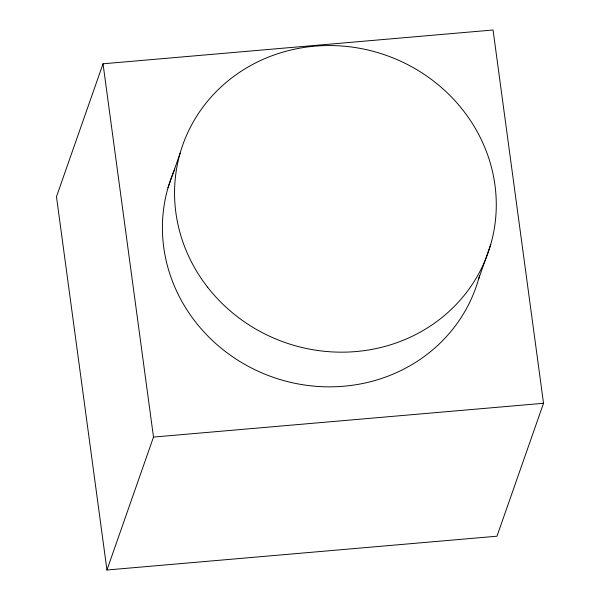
<?xml version="1.0" encoding="UTF-8"?>
<svg xmlns="http://www.w3.org/2000/svg" width="600" height="600" viewBox="0 0 600 600"><rect width="100%" height="100%" fill="white"/><g stroke="black" fill="none" stroke-linecap="round" stroke-linejoin="round"><path stroke-width="0.9" d="M103.028 63.795L56.475 196.718L106.95 570L496.972 536.205L543.525 403.283L493.05 30L103.028 63.795L153.502 437.077L106.95 570M167.985 187.875L180.127 153.203M478.567 279.195L490.71 244.522M153.502 437.077L543.525 403.283M479.52 275.707A161.895 152.227 19.3 0 1 273.045 377.235A161.895 152.227 19.3 0 1 174.788 169.163M207.577 287.175A161.895 152.227 19.3 0 0 483.9 263.235A161.895 152.227 19.3 0 0 314.775 46.17A161.895 152.227 19.3 0 0 207.577 287.175"/></g></svg>
